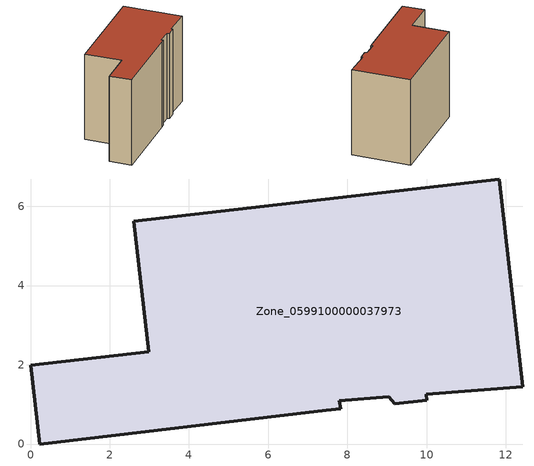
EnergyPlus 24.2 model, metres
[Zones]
Zone_0599100000037973
 floor ground (C_G): 9.04,1.19 7.8,1.09 7.83,0.89 7.46,0.86 0.23,0 0,1.99 2.98,2.33 2.61,5.63 11.84,6.69 12.43,1.44 9.99,1.26 10,1.1 9.2,1.01 z0
 wall outside (C_F): 2.98,2.33 0,1.99 0.23,0 7.46,0.86 7.83,0.89 7.8,1.09 9.04,1.19 9.2,1.01 10,1.1 9.99,1.26 12.43,1.44 11.84,6.69 2.61,5.63 2.98,2.33 z0:8.02
 roof outside (C_R): 9.04,1.19 9.2,1.01 10,1.1 9.99,1.26 12.43,1.44 11.84,6.69 2.61,5.63 2.98,2.33 0,1.99 0.23,0 7.46,0.86 7.83,0.89 7.8,1.09 z8.02
[BUILDING]
Pand.0599100000037973: North Axis=0; Terrain=City; Loads Convergence Tolerance Value=0.04; Temperature Convergence Tolerance Value=0.4; Solar Distribution=FullExterior; Maximum Number of Warmup Days=25; Minimum Number of Warmup Days=1
[Site:Location]
Rotterdam.The.Hague.AP_ZH_NLD Design_Conditions: Latitude=51.96; Longitude=4.45; Time Zone=1; Elevation=-4.5
[SITE:GROUNDTEMPERATURE:BUILDINGSURFACE]
18, 18, 18, 18, 18, 18, 18, 18, 18, 18, 18, 18
[MATERIAL] Thermal Absorptance=0.9; Solar Absorptance=0.7; Visible Absorptance=0.7
Name | Roughness | Thickness | Conductivity | Density | Specific Heat
G.TC.1975-1991 | MediumSmooth | 0.15 | 0.288461 | 540 | 1210
F.TC.1975-1991 | Rough | 0.3 | 0.230769 | 1920 | 840
R.TC.1975-1991 | MediumRough | 0.2 | 0.153846 | 1500 | 1000
[CONSTRUCTION]
C_G: G.TC.1975-1991
C_F: F.TC.1975-1991
C_R: R.TC.1975-1991
[ZONE]
Zone_0599100000037973: Type=1; Multiplier=1; Ceiling Height=Autocalculate; Volume=Autocalculate; Floor Area=autocalculate; Part of Total Floor Area=Yes
[ZONEINFILTRATION:DESIGNFLOWRATE]
Infil_Zone_0599100000037973: Zone or ZoneList or Space or SpaceList=Zone_0599100000037973; Schedule=AlwaysOn; Design Flow Rate Calculation Method=Flow/Area; Flow Rate per Floor Area=0.003; Constant Term Coefficient=1; Temperature Term Coefficient=0; Velocity Term Coefficient=0; Velocity Squared Term Coefficient=0
[HVACTEMPLATE:ZONE:IDEALLOADSAIRSYSTEM]
Zone_0599100000037973: Maximum Heating Supply Air Temperature=50; Minimum Cooling Supply Air Temperature=13; Maximum Heating Supply Air Humidity Ratio=0.0156; Minimum Cooling Supply Air Humidity Ratio=0.0077; Heating Limit=NoLimit; Cooling Limit=NoLimit; Dehumidification Control Type=ConstantSensibleHeatRatio; Cooling Sensible Heat Ratio=0.7; Dehumidification Setpoint=60; Humidification Control Type=None; Humidification Setpoint=30; Outdoor Air Method=None; Outdoor Air Flow Rate per Person=0.00944; Outdoor Air Flow Rate per Zone Floor Area=0; Outdoor Air Flow Rate per Zone=0; Demand Controlled Ventilation Type=None; Outdoor Air Economizer Type=NoEconomizer; Heat Recovery Type=None; Sensible Heat Recovery Effectiveness=0.7; Latent Heat Recovery Effectiveness=0.65
[ZONECONTROL:THERMOSTAT]
ThermostatControl_Zone_0599100000037973: Zone or ZoneList=Zone_0599100000037973; Control Type Schedule=DualSetpointControlType; Control 1=Thermostat_Zone_0599100000037973; Temperature Difference Between Cutout And Setpoint=0
[THERMOSTATSETPOINT:DUALSETPOINT]
Thermostat_Zone_0599100000037973: Heating Setpoint Temperature Schedule=HeatingSetpoint_Zone_0599100000037973; Cooling Setpoint Temperature Schedule=CoolingSetpoint_Zone_0599100000037973
[SCHEDULE:COMPACT]
HeatingSetpoint_Zone_0599100000037973: Through: 12/31, For: AllDays, Until: 24:00, 21
CoolingSetpoint_Zone_0599100000037973: Through: 12/31, For: AllDays, Until: 24:00, 24
DualSetpointControlType: Through: 12/31, For: AllDays, Until: 24:00, 4
AlwaysOn: Through: 12/31, For: AllDays, Until: 24:00, 1
